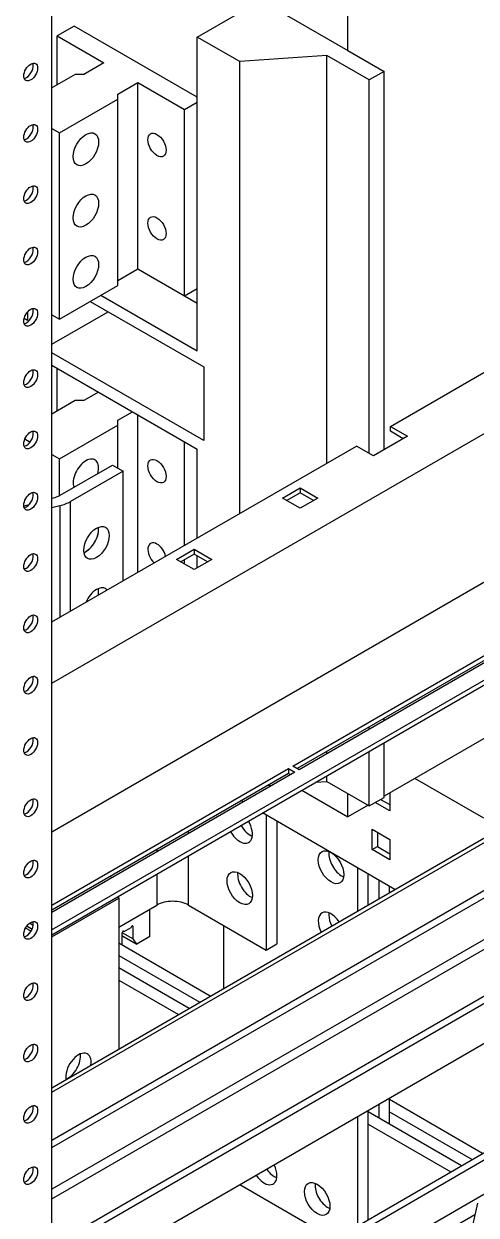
# Model space of a CAD drawing. Header units: millimetres. Extents: x -116965 to 323937, y 291661 to 566926.
# Drawn here: x -25630 to -25543.9, y 313682.6 to 313909.2 of the extents above; entities that cross this region are included whole.
import ezdxf

# ---------------------------------------------------------------- set-up
doc = ezdxf.new("R2010")
doc.units = ezdxf.units.MM
doc.layers.add('ALPHA', color=255, linetype='Continuous')

msp = doc.modelspace()

# ---------------------------------------------------------------- linework, layer by layer
at = {"layer": 'ALPHA'}
for p, q in [((-25624.693815, 313499.989609), (-25624.693815, 313966.559084)), ((-25624.693815, 313936.698638), (-25568.327303, 313904.155417)), ((-25597.015635, 313906.721549), (-25589.136445, 313911.270601)), ((-25568.327303, 313904.155417), (-25568.327303, 313911.620529)), ((-25620.451174, 313908.821112), (-25623.683662, 313906.954834)), ((-25597.015635, 313895.290597), (-25620.451174, 313908.821112)), ((-25623.683662, 313906.954834), (-25614.79432, 313901.82257)), ((-25623.683662, 313897.623444), (-25623.683662, 313906.954834)), ((-25597.015635, 313847.000656), (-25597.015635, 313906.721549)), ((-25588.934415, 313902.055854), (-25597.015635, 313906.721549)), ((-25568.327303, 313904.155417), (-25561.458265, 313900.189576)), ((-25614.79432, 313901.82257), (-25618.632899, 313899.606365)), ((-25572.367913, 313903.222278), (-25588.934415, 313902.055854)), ((-25588.934415, 313816.090429), (-25588.934415, 313902.055854)), ((-25572.367913, 313825.655103), (-25572.367913, 313903.222278)), ((-25564.286692, 313898.556583), (-25572.367913, 313903.222278)), ((-25620.249143, 313899.606365), (-25624.693815, 313897.040232)), ((-25618.632899, 313899.606365), (-25620.249143, 313899.606365)), ((-25561.458265, 313900.189576), (-25564.286692, 313898.556583)), ((-25561.458265, 313828.221235), (-25561.458265, 313900.189576)), ((-25612.167923, 313895.873809), (-25608.329343, 313898.090014)), ((-25608.329343, 313898.090014), (-25599.440001, 313892.95775)), ((-25608.329343, 313862.630734), (-25608.329343, 313898.090014)), ((-25564.286692, 313827.521381), (-25564.286692, 313898.556583)), ((-25623.279601, 313888.52534), (-25612.167923, 313894.94067)), ((-25612.167923, 313894.94067), (-25612.167923, 313895.873809)), ((-25612.167923, 313859.48139), (-25612.167923, 313894.94067)), ((-25599.440001, 313892.95775), (-25597.015635, 313894.357458)), ((-25599.440001, 313857.498469), (-25599.440001, 313892.95775)), ((-25624.693815, 313889.341836), (-25623.279601, 313888.52534)), ((-25623.279601, 313853.066059), (-25623.279601, 313888.52534)), ((-25560.246082, 313832.653645), (-25467.312048, 313886.309135)), ((-25624.693815, 313783.780492), (-25457.210523, 313880.477016)), ((-25612.167923, 313860.414529), (-25608.329343, 313862.630734)), ((-25608.329343, 313862.630734), (-25599.440001, 313857.498469)), ((-25623.279601, 313853.066059), (-25612.167923, 313859.48139)), ((-25599.440001, 313857.498469), (-25597.015635, 313858.898178)), ((-25617.420716, 313856.448688), (-25595.803452, 313843.967955)), ((-25615.400411, 313857.615112), (-25597.015635, 313847.000656)), ((-25599.440001, 313857.498469), (-25597.015635, 313856.098761)), ((-25629.340516, 313854.411245), (-25629.340516, 313852.832775)), ((-25624.693815, 313848.283722), (-25613.986198, 313854.465768)), ((-25421.451123, 313854.232483), (-25624.693815, 313736.89026)), ((-25629.340516, 313852.832775), (-25629.974536, 313853.198826)), ((-25624.693815, 313853.882556), (-25623.279601, 313853.066059)), ((-25624.693815, 313735.957121), (-25421.451123, 313853.299344)), ((-25624.693815, 313755.553039), (-25457.210523, 313852.249563)), ((-25595.803452, 313829.97087), (-25624.693815, 313846.650729)), ((-25624.693815, 313844.317882), (-25597.015635, 313828.337877)), ((-25623.683662, 313835.569704), (-25623.683662, 313843.73467)), ((-25595.803452, 313843.967955), (-25595.803452, 313829.97087)), ((-25615.804472, 313839.185618), (-25618.632899, 313837.552624)), ((-25620.249143, 313837.552624), (-25624.693815, 313834.986492)), ((-25618.632899, 313837.552624), (-25620.249143, 313837.552624)), ((-25612.167923, 313833.820069), (-25609.339496, 313835.453062)), ((-25612.167923, 313832.88693), (-25612.167923, 313833.820069)), ((-25608.329343, 313804.892761), (-25608.329343, 313834.86985)), ((-25623.279601, 313826.471599), (-25612.167923, 313832.88693)), ((-25612.167923, 313824.721964), (-25612.167923, 313832.88693)), ((-25560.246082, 313831.720506), (-25560.246082, 313832.653645)), ((-25560.246082, 313832.653645), (-25557.013594, 313830.787367)), ((-25557.821716, 313830.320798), (-25560.246082, 313831.720506)), ((-25629.842782, 313830.260854), (-25628.83825, 313829.680887)), ((-25599.440001, 313810.025025), (-25599.440001, 313829.737586)), ((-25557.013594, 313830.787367), (-25563.47857, 313827.054811)), ((-25624.693815, 313795.444729), (-25566.711059, 313828.921089)), ((-25624.693815, 313827.288096), (-25623.279601, 313826.471599)), ((-25597.015635, 313811.424734), (-25597.015635, 313828.337877)), ((-25563.47857, 313827.054811), (-25566.711059, 313828.921089)), ((-25623.279601, 313819.473057), (-25623.279601, 313826.471599)), ((-25623.149311, 313819.54828), (-25613.178076, 313825.305176)), ((-25613.178076, 313825.305176), (-25611.157771, 313824.138752)), ((-25611.157771, 313824.138752), (-25621.129006, 313818.381857)), ((-25611.157771, 313803.259768), (-25611.157771, 313824.138752)), ((-25580.772382, 313819.006488), (-25577.418676, 313820.942751)), ((-25577.418676, 313820.942751), (-25577.418676, 313820.009612)), ((-25577.418676, 313820.942751), (-25574.064969, 313819.006488)), ((-25624.693815, 313818.967816), (-25624.368547, 313819.055386)), ((-25621.129006, 313797.502873), (-25621.129006, 313818.381857)), ((-25577.418676, 313817.070224), (-25580.772382, 313819.006488)), ((-25577.418676, 313820.009612), (-25579.96426, 313818.539918)), ((-25574.873091, 313818.539918), (-25577.418676, 313820.009612)), ((-25574.064969, 313819.006488), (-25577.418676, 313817.070224)), ((-25630.041983, 313817.527967), (-25629.016668, 313817.804005)), ((-25623.161066, 313817.560366), (-25624.693815, 313817.147715)), ((-25623.161066, 313817.560366), (-25623.161066, 313796.329662)), ((-25624.693815, 313706.8497), (-25441.121613, 313812.83516)), ((-25624.693815, 313705.980032), (-25439.835899, 313812.7078)), ((-25600.975433, 313807.342251), (-25597.621726, 313809.278514)), ((-25597.621726, 313809.278514), (-25597.621726, 313808.345375)), ((-25597.621726, 313809.278514), (-25594.26802, 313807.342251)), ((-25624.693815, 313696.881928), (-25433.572953, 313807.225609)), ((-25597.621726, 313805.405988), (-25600.975433, 313807.342251)), ((-25597.621726, 313808.345375), (-25600.167311, 313806.875681)), ((-25599.440001, 313806.455769), (-25599.440001, 313807.295594)), ((-25595.076142, 313806.875681), (-25597.621726, 313808.345375)), ((-25594.26802, 313807.342251), (-25597.621726, 313805.405988)), ((-25597.015635, 313805.755915), (-25597.015635, 313807.995448)), ((-25624.693815, 313695.482219), (-25433.572953, 313805.8259)), ((-25578.832889, 313768.033773), (-25529.537445, 313796.494511)), ((-25529.537445, 313795.561372), (-25578.024767, 313767.567203)), ((-25528.325262, 313795.794656), (-25577.620706, 313767.333918)), ((-25440.441991, 313793.928378), (-25624.693815, 313687.550538)), ((-25624.693815, 313685.68426), (-25439.633868, 313792.52867)), ((-25624.693815, 313676.81944), (-25433.572953, 313787.163121)), ((-25624.693815, 313675.419732), (-25433.572953, 313785.763413)), ((-25561.458265, 313776.665308), (-25561.458265, 313777.131877)), ((-25564.286692, 313775.032315), (-25564.286692, 313775.498884)), ((-25541.659275, 313773.749249), (-25561.458265, 313762.318297)), ((-25572.367913, 313770.36662), (-25572.367913, 313770.833189)), ((-25564.286692, 313760.452019), (-25564.286692, 313770.833189)), ((-25561.458265, 313762.085012), (-25561.458265, 313772.466183)), ((-25577.620706, 313767.333918), (-25578.832889, 313768.033773)), ((-25624.693815, 313741.555955), (-25579.641011, 313767.567203)), ((-25578.428828, 313766.867349), (-25624.693815, 313740.156247)), ((-25579.641011, 313766.634064), (-25624.693815, 313740.622816)), ((-25579.641011, 313767.567203), (-25579.641011, 313766.634064)), ((-25579.641011, 313767.567203), (-25578.428828, 313766.867349)), ((-25579.23695, 313766.400779), (-25579.641011, 313766.634064)), ((-25572.367913, 313765.117713), (-25572.367913, 313766.167495)), ((-25583.642338, 313764.323897), (-25582.721976, 313764.388699)), ((-25574.438726, 313764.97191), (-25572.367913, 313765.117713)), ((-25572.367913, 313765.117713), (-25564.286692, 313760.452019)), ((-25542.467398, 313758.119171), (-25555.599381, 313765.700925)), ((-25588.227308, 313761.210194), (-25588.631369, 313761.443479)), ((-25577.11563, 313763.426399), (-25568.327303, 313758.352456)), ((-25568.327303, 313758.352456), (-25568.327303, 313762.784866)), ((-25564.286692, 313760.452019), (-25561.458265, 313762.085012)), ((-25562.124966, 313761.700092), (-25560.387504, 313760.696968)), ((-25560.387504, 313762.936501), (-25560.387504, 313759.530544)), ((-25559.382992, 313744.556921), (-25584.590759, 313759.110631)), ((-25564.488723, 313760.568661), (-25568.327303, 313758.352456)), ((-25560.387504, 313759.530544), (-25563.135119, 313761.11688)), ((-25583.883652, 313758.702383), (-25583.883652, 313733.041062)), ((-25581.863347, 313757.535959), (-25581.863347, 313734.207486)), ((-25598.672285, 313755.179784), (-25598.672285, 313755.646353)), ((-25563.74121, 313752.135418), (-25563.74121, 313756.007944)), ((-25563.74121, 313756.007944), (-25560.387504, 313754.071681)), ((-25562.731058, 313755.424733), (-25562.731058, 313752.71863)), ((-25604.7332, 313752.147082), (-25604.7332, 313751.680513)), ((-25563.74121, 313752.135418), (-25562.731058, 313752.71863)), ((-25562.731058, 313752.71863), (-25560.387504, 313751.365578)), ((-25560.387504, 313754.071681), (-25560.387504, 313750.199154)), ((-25598.672285, 313741.579283), (-25598.672285, 313750.980658)), ((-25560.387504, 313750.199154), (-25563.74121, 313752.135418)), ((-25566.509028, 313748.671139), (-25566.509028, 313740.442702)), ((-25613.531629, 313747.067307), (-25613.329599, 313746.71738)), ((-25604.7332, 313747.481387), (-25604.7332, 313741.579283)), ((-25564.488723, 313741.609126), (-25564.488723, 313747.504716)), ((-25562.468418, 313746.338292), (-25562.468418, 313742.775549)), ((-25560.448113, 313743.941973), (-25560.448113, 313745.171868)), ((-25624.693815, 313735.557457), (-25611.965893, 313742.905926)), ((-25496.202411, 313741.905882), (-25624.693815, 313667.721336)), ((-25611.965893, 313742.905926), (-25611.965893, 313714.198169)), ((-25611.965893, 313737.403487), (-25604.7332, 313741.579283)), ((-25606.066602, 313735.607194), (-25606.066602, 313740.809444)), ((-25598.672285, 313741.579283), (-25583.883652, 313733.041062)), ((-25628.665858, 313736.617388), (-25629.712129, 313737.221453)), ((-25628.474899, 313736.973707), (-25629.499027, 313737.564988)), ((-25628.922865, 313738.16548), (-25628.242939, 313737.772925)), ((-25628.542569, 313736.834649), (-25628.792366, 313736.690428)), ((-25611.380004, 313736.272056), (-25611.380004, 313733.985865)), ((-25611.355403, 313736.397823), (-25609.238481, 313735.175617)), ((-25610.975943, 313736.50534), (-25611.177974, 313736.621983)), ((-25609.642542, 313737.27518), (-25610.975943, 313736.50534)), ((-25609.440511, 313737.625107), (-25609.238481, 313737.508465)), ((-25609.238481, 313735.175617), (-25609.238481, 313737.508465)), ((-25591.964872, 313725.745764), (-25591.964872, 313737.706757)), ((-25624.693815, 313646.982322), (-25472.16078, 313735.047311)), ((-25624.693815, 313645.582614), (-25470.948597, 313734.347457)), ((-25594.536301, 313724.261149), (-25611.965893, 313734.324128)), ((-25611.380004, 313735.82044), (-25608.538627, 313734.17997)), ((-25608.538627, 313734.17997), (-25609.238481, 313735.175617)), ((-25606.066602, 313735.607194), (-25608.538627, 313734.17997)), ((-25583.883652, 313733.041062), (-25581.863347, 313734.207486)), ((-25611.965893, 313731.991281), (-25596.556606, 313723.094725)), ((-25598.576911, 313721.928301), (-25611.965893, 313729.658433)), ((-25469.736414, 313728.515338), (-25624.693815, 313639.050641)), ((-25611.965893, 313727.325586), (-25600.597216, 313720.761878)), ((-25560.448113, 313699.914629), (-25560.448113, 313704.813609)), ((-25542.689631, 313694.32746), (-25560.448113, 313704.580324)), ((-25564.488723, 313681.741748), (-25564.488723, 313702.480761)), ((-25562.468418, 313703.647185), (-25562.468418, 313701.081053)), ((-25566.509028, 313701.314338), (-25566.509028, 313680.575325)), ((-25546.730241, 313691.994612), (-25564.488723, 313702.247477)), ((-25560.448113, 313702.247477), (-25544.709936, 313693.161036)), ((-25564.488723, 313699.914629), (-25548.750546, 313690.828189)), ((-25570.973902, 313677.997528), (-25588.934415, 313688.367035)), ((-25543.679581, 313684.891092), (-25544.633516, 313680.636181)), ((-25570.751669, 313667.394737), (-25544.160205, 313682.747326))]:
    msp.add_line(p, q, dxfattribs=at)
for centre, major_axis, start_param, end_param in [((-25628.734425, 313900.072934), (0.928571, 1.608333), 2.3561944902, 8.6393797974), ((-25629.542547, 313900.539503), (0.928571, 1.608333), 3.926990817, 5.8329886172), ((-25629.542547, 313900.539503), (0.928571, 1.608333), 3.5917893435, 3.926990817), ((-25628.734425, 313888.408697), (0.928571, 1.608333), 2.3561944902, 8.6393797974), ((-25629.542547, 313888.875267), (0.928571, 1.608333), 3.926990817, 5.8329886172), ((-25618.228838, 313885.375996), (1.714286, 2.96923), 2.3561944902, 8.6393797974), ((-25604.692794, 313886.192492), (-1.228571, 2.127948), 0.7853981634, 7.0685834706), ((-25629.542547, 313888.875267), (0.928571, 1.608333), 3.5917893435, 3.926990817), ((-25628.734425, 313876.74446), (0.928571, 1.608333), 2.3561944902, 8.6393797974), ((-25629.542547, 313877.21103), (0.928571, 1.608333), 3.926990817, 5.8329886172), ((-25618.228838, 313873.711759), (1.714286, 2.96923), 2.3561944902, 8.6393797974), ((-25629.542547, 313877.21103), (0.928571, 1.608333), 3.5917893435, 3.926990817), ((-25604.692794, 313870.32913), (-1.228571, 2.127948), 0.7853981634, 7.0685834706), ((-25628.734425, 313865.080223), (0.928571, 1.608333), 2.3561944902, 8.6393797974), ((-25629.542547, 313865.546793), (0.928571, 1.608333), 3.926990817, 5.8329886172), ((-25618.228838, 313862.047522), (1.714286, 2.96923), 2.3561944902, 8.6393797974), ((-25629.542547, 313865.546793), (0.928571, 1.608333), 3.5917893435, 3.926990817), ((-25628.734425, 313853.415987), (0.928571, 1.608333), 2.3561944902, 8.6393797974), ((-25629.542547, 313853.882556), (0.928571, 1.608333), 3.926990817, 5.8329886172), ((-25629.542547, 313853.882556), (0.928571, 1.608333), 3.5917893435, 3.926990817), ((-25628.734425, 313841.75175), (0.928571, 1.608333), 2.3561944902, 8.6393797974), ((-25629.542547, 313842.218319), (0.928571, 1.608333), 3.926990817, 5.8329886172), ((-25629.542547, 313842.218319), (0.928571, 1.608333), 3.5917893435, 3.926990817), ((-25628.734425, 313830.087513), (0.928571, 1.608333), 2.3561944902, 8.6393797974), ((-25629.542547, 313830.554082), (0.928571, 1.608333), 3.926990817, 5.8329886172), ((-25629.542547, 313830.554082), (0.928571, 1.608333), 3.5917893435, 3.926990817), ((-25618.228838, 313823.322255), (1.714286, 2.96923), 0.7853981634, 2.6960313996), ((-25618.228838, 313823.322255), (1.714286, 2.96923), 5.1579502343, 7.0685834706), ((-25604.692794, 313824.138752), (-1.228571, 2.127948), 0.7853981634, 7.0685834706), ((-25628.734425, 313818.423276), (0.928571, 1.608333), 2.3561944902, 8.6393797974), ((-25629.542547, 313818.889845), (0.928571, 1.608333), 3.926990817, 5.8329886172), ((-25626.179768, 313821.297916), (-4.285714, 0), 2.0071286398, 2.3131875865), ((-25626.179768, 313821.297916), (-7.142857, 0), 2.0071286398, 2.3561944902), ((-25629.542547, 313818.889845), (0.928571, 1.608333), 3.5917893435, 3.926990817), ((-25616.208533, 313810.491595), (1.714286, 2.96923), 2.3561944902, 8.6393797974), ((-25618.228838, 313811.658019), (1.714286, 2.96923), 3.7717298997, 5.6530480611), ((-25618.228838, 313811.658019), (1.714286, 2.96923), 3.926990817, 5.6530480611), ((-25618.228838, 313811.658019), (1.714286, 2.96923), 3.7717298997, 3.926990817), ((-25604.692794, 313808.27539), (-1.228571, 2.127948), 5.4977871438, 8.3232338441), ((-25604.692794, 313808.27539), (-1.228571, 2.127948), 4.2431367702, 5.4977871438), ((-25628.734425, 313806.759039), (0.928571, 1.608333), 2.3561944902, 8.6393797974), ((-25629.542547, 313807.225609), (0.928571, 1.608333), 3.926990817, 5.8329886172), ((-25629.542547, 313807.225609), (0.928571, 1.608333), 3.5917893435, 3.926990817), ((-25616.208533, 313798.827358), (1.714286, 2.96923), 6.0702057159, 7.0685834706), ((-25616.208533, 313798.827358), (1.714286, 2.96923), 0.7853981634, 1.7837759181), ((-25618.228838, 313799.993782), (1.714286, 2.96923), 5.2018183404, 5.6530480611), ((-25618.228838, 313799.993782), (1.714286, 2.96923), 5.2018183404, 5.6530480611), ((-25628.734425, 313795.094802), (0.928571, 1.608333), 2.3561944902, 8.6393797974), ((-25629.542547, 313795.561372), (0.928571, 1.608333), 3.926990817, 5.8329886172), ((-25629.542547, 313795.561372), (0.928571, 1.608333), 3.5917893435, 3.926990817), ((-25628.734425, 313783.430565), (0.928571, 1.608333), 2.3561944902, 8.6393797974), ((-25629.542547, 313783.897135), (0.928571, 1.608333), 3.926990817, 5.8329886172), ((-25629.542547, 313783.897135), (0.928571, 1.608333), 3.5917893435, 3.926990817), ((-25628.734425, 313771.766328), (0.928571, 1.608333), 2.3561944902, 8.6393797974), ((-25629.542547, 313772.232898), (0.928571, 1.608333), 3.926990817, 5.8329886172), ((-25629.542547, 313772.232898), (0.928571, 1.608333), 3.5917893435, 3.926990817), ((-25628.734425, 313760.102092), (0.928571, 1.608333), 2.3561944902, 8.6393797974), ((-25629.542547, 313760.568661), (0.928571, 1.608333), 3.926990817, 5.8329886172), ((-25629.542547, 313760.568661), (0.928571, 1.608333), 3.5917893435, 3.926990817), ((-25588.934415, 313756.486178), (-1.714286, 2.96923), 2.3561944902, 4.7418560271), ((-25586.914109, 313757.652602), (-1.714286, 2.96923), 1.5413292801, 2.5114554075), ((-25586.914109, 313757.652602), (-1.714286, 2.96923), 1.54132928, 2.5114554075), ((-25588.934415, 313756.486178), (-1.714286, 2.96923), 1.54132928, 2.3561944902), ((-25571.559791, 313748.787782), (-1.714286, 2.96923), 0.7853981634, 7.0685834706), ((-25628.734425, 313748.437855), (0.928571, 1.608333), 2.3561944902, 8.6393797974), ((-25629.542547, 313748.904424), (0.928571, 1.608333), 3.926990817, 5.8329886172), ((-25569.539486, 313749.954205), (-1.714286, 2.96923), 0.6301372461, 0.7853981634), ((-25569.539486, 313749.954205), (-1.714286, 2.96923), 0.7853981634, 2.5114554075), ((-25588.934415, 313744.821941), (-1.714286, 2.96923), 0.7853981634, 7.0685834706), ((-25586.914109, 313745.988365), (-1.714286, 2.96923), 0.6301372461, 2.5114554075), ((-25586.914109, 313745.988365), (-1.714286, 2.96923), 0.6301372461, 2.5114554075), ((-25629.542547, 313748.904424), (0.928571, 1.608333), 3.5917893435, 3.926990817), ((-25614.99635, 313744.655562), (-2.142857, 3.711537), 3.926990817, 4.0355325121), ((-25601.702743, 313739.829648), (-4.285714, 0), 3.926990817, 5.4977871438), ((-25628.734425, 313736.773618), (0.928571, 1.608333), 2.3561944902, 8.6393797974), ((-25571.559791, 313737.123545), (-1.714286, 2.96923), 4.8143845171, 7.7519860973), ((-25569.539486, 313738.289969), (-1.714286, 2.96923), 0.6301372461, 0.7853981634), ((-25569.539486, 313738.289969), (-1.714286, 2.96923), 0.7853981634, 1.4688007901), ((-25629.542547, 313737.240187), (0.928571, 1.608333), 3.926990817, 5.8329886172), ((-25611.177974, 313736.388698), (0.142857, 0.247436), 5.4977871438, 8.6393797974), ((-25609.440511, 313737.391822), (0.142857, 0.247436), 5.4977871438, 8.6393797974), ((-25629.542547, 313737.240187), (0.928571, 1.608333), 3.5917893435, 3.926990817), ((-25628.734425, 313725.109381), (0.928571, 1.608333), 2.3561944902, 8.6393797974), ((-25629.542547, 313725.57595), (0.928571, 1.608333), 3.926990817, 5.8329886172), ((-25629.542547, 313725.57595), (0.928571, 1.608333), 3.5917893435, 3.926990817), ((-25628.734425, 313713.445144), (0.928571, 1.608333), 2.3561944902, 8.6393797974), ((-25629.542547, 313713.911714), (0.928571, 1.608333), 3.926990817, 5.8329886172), ((-25629.542547, 313713.911714), (0.928571, 1.608333), 3.5917893435, 3.926990817), ((-25619.643052, 313710.2958), (1.714286, 2.96923), 5.3072973741, 8.8298695671), ((-25621.663357, 313711.462224), (1.714286, 2.96923), 3.7717298997, 5.6530480611), ((-25628.734425, 313701.780907), (0.928571, 1.608333), 2.3561944902, 8.6393797974), ((-25629.542547, 313702.247477), (0.928571, 1.608333), 3.926990817, 5.8329886172), ((-25629.542547, 313702.247477), (0.928571, 1.608333), 3.5917893435, 3.926990817), ((-25628.734425, 313690.11667), (0.928571, 1.608333), 2.3561944902, 8.6393797974), ((-25629.542547, 313690.58324), (0.928571, 1.608333), 3.926990817, 5.8329886172), ((-25582.267408, 313692.682802), (-1.714286, 2.96923), 1.6889219798, 2.5114554075), ((-25584.287713, 313691.516379), (-1.714286, 2.96923), 3.926990817, 4.5942633273), ((-25629.542547, 313690.58324), (0.928571, 1.608333), 3.5917893435, 3.926990817), ((-25584.287713, 313691.516379), (-1.714286, 2.96923), 1.6889219798, 3.926990817), ((-25574.186187, 313685.68426), (-1.714286, 2.96923), 0.7853981634, 7.0685834706), ((-25572.165882, 313686.850684), (-1.714286, 2.96923), 0.6301372461, 0.7853981634), ((-25572.165882, 313686.850684), (-1.714286, 2.96923), 0.7853981634, 2.5114554075)]:
    msp.add_ellipse(centre, major_axis=major_axis, ratio=0.5773502692, start_param=start_param, end_param=end_param, dxfattribs=at)

doc.saveas('drawing.dxf')
